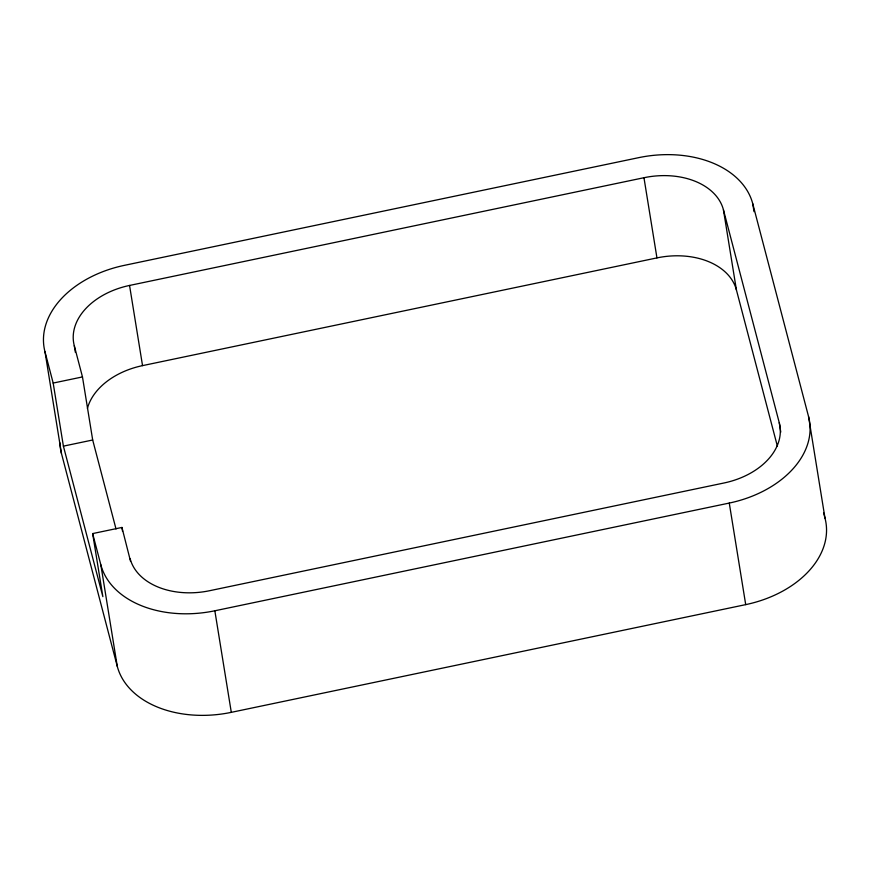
<?xml version="1.0" encoding="UTF-8"?>
<svg xmlns="http://www.w3.org/2000/svg" width="870" height="870" viewBox="0 0 870 870"><rect width="100%" height="100%" fill="white"/><g stroke="black" fill="none" stroke-linecap="round" stroke-linejoin="round"><path stroke-width="1.3" d="M75.375 352.394L74.287 345.716A68.904 47.611 -9.2 0 1 129.554 285.447L643.963 177.719A68.904 47.611 -9.2 0 1 723.427 209.779L779.259 422.722L780.781 432.085M45.001 351.85L61.444 453.411L117.276 666.355A98.865 68.306 -9.2 0 0 231.3 712.345L745.71 604.628A98.865 68.306 -9.2 0 0 824.999 518.15L808.556 416.589L752.724 203.645A98.865 68.306 -9.2 0 0 638.7 157.655L124.29 265.372A98.865 68.306 -9.2 0 0 45.001 351.85L53.179 383.061L82.476 376.928L92.688 440.002L116.025 529.003M87.413 408.411A68.904 47.611 -9.2 0 1 142.539 365.628L656.948 257.901A68.904 47.611 -9.2 0 1 736.422 289.96L777.432 446.386M53.179 383.061L63.401 446.136L92.688 440.002M63.401 446.136L102.867 596.657L92.644 533.582L121.941 527.448L130.554 561.335M92.644 533.582L100.833 564.793A98.865 68.306 -9.2 0 0 214.846 610.783L729.267 503.067A98.865 68.306 -9.2 0 0 808.556 416.589M823.618 512.898L824.999 518.15M74.287 345.716L82.476 376.928M752.724 203.645L754.018 211.66M723.427 209.779L736.422 289.96M729.267 503.067L745.71 604.628M643.963 177.719L656.948 257.901M214.846 610.783L231.3 712.345M129.554 285.447L142.539 365.628M121.941 527.448L122.572 531.396M100.833 564.793L117.276 666.355M61.444 453.411A98.865 68.306 -9.2 0 1 59.921 442.797M130.119 558.66A68.904 47.611 -9.2 0 0 209.583 590.719L724.003 482.991A68.904 47.611 -9.2 0 0 779.259 422.722"/></g></svg>
